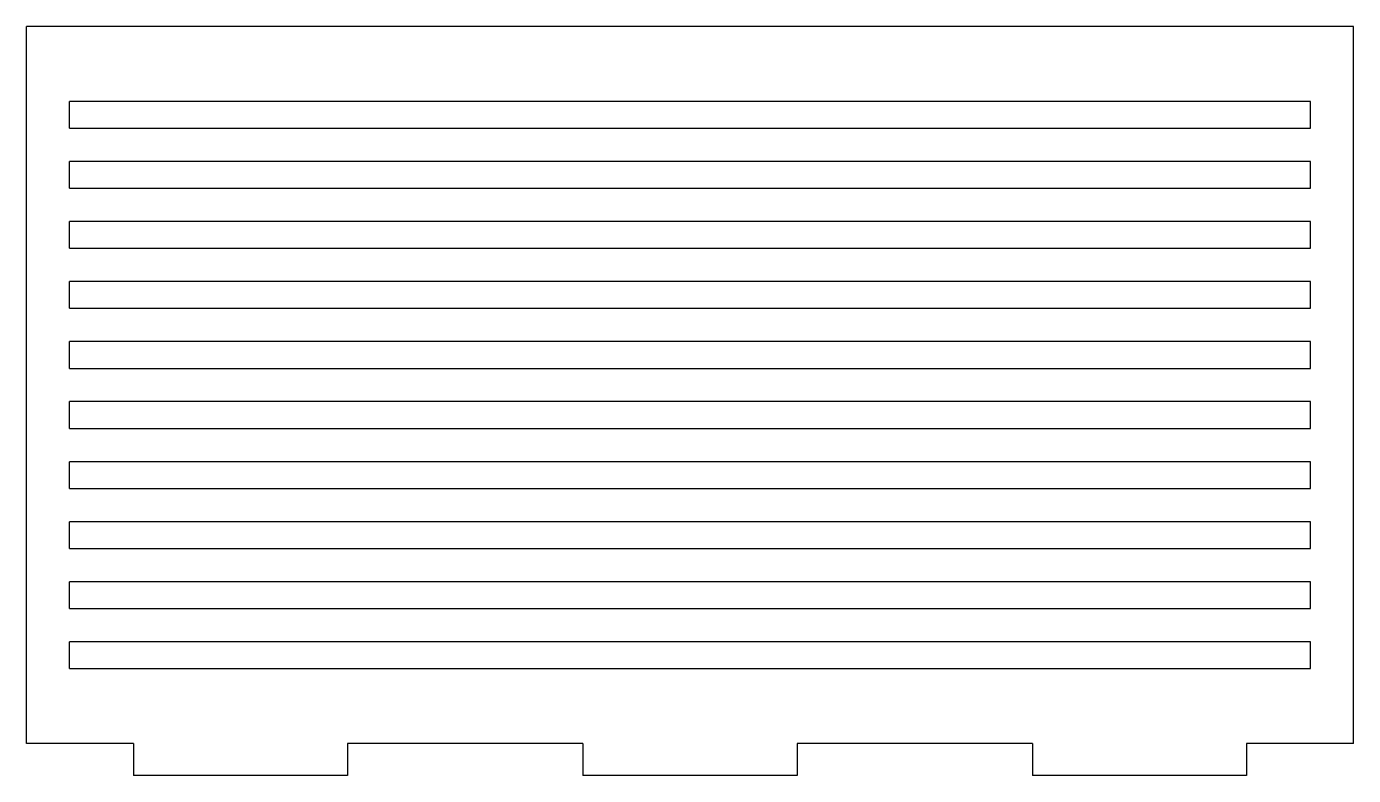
# Model space of a CAD drawing. Extents: x -62 to 62, y -70 to 0.
import ezdxf

# ---------------------------------------------------------------- set-up
doc = ezdxf.new("R2010")
doc.units = 0
doc.layers.add('VISIBLE', color=7, linetype='CONTINUOUS')

msp = doc.modelspace()

# ---------------------------------------------------------------- linework, layer by layer
at = {"layer": 'VISIBLE'}
for p, q in [((62, 0), (-62, 0)), ((-62, -67), (-62, 0)), ((62, -67), (62, 0)), ((-58, -9.5), (-58, -7)), ((58, -7), (-58, -7)), ((58, -9.5), (58, -7)), ((-58, -9.5), (58, -9.5)), ((-58, -15.112), (-58, -12.612)), ((58, -12.612), (-58, -12.612)), ((58, -15.112), (58, -12.612)), ((-58, -15.112), (58, -15.112)), ((-58, -20.724), (-58, -18.224)), ((58, -18.224), (-58, -18.224)), ((58, -20.724), (58, -18.224)), ((-58, -20.724), (58, -20.724)), ((-58, -26.336), (-58, -23.836)), ((58, -23.836), (-58, -23.836)), ((58, -26.336), (58, -23.836)), ((-58, -26.336), (58, -26.336)), ((-58, -31.948), (-58, -29.448)), ((58, -29.448), (-58, -29.448)), ((58, -31.948), (58, -29.448)), ((-58, -31.948), (58, -31.948)), ((-58, -37.56), (-58, -35.06)), ((58, -35.06), (-58, -35.06)), ((58, -37.56), (58, -35.06)), ((-58, -37.56), (58, -37.56)), ((-58, -43.172), (-58, -40.672)), ((58, -40.672), (-58, -40.672)), ((58, -43.172), (58, -40.672)), ((-58, -43.172), (58, -43.172)), ((-58, -48.784), (-58, -46.284)), ((58, -46.284), (-58, -46.284)), ((58, -48.784), (58, -46.284)), ((-58, -48.784), (58, -48.784)), ((-58, -54.396), (-58, -51.896)), ((58, -51.896), (-58, -51.896)), ((58, -54.396), (58, -51.896)), ((-58, -54.396), (58, -54.396)), ((-58, -60.008), (-58, -57.508)), ((58, -57.508), (-58, -57.508)), ((58, -60.008), (58, -57.508)), ((-58, -60.008), (58, -60.008)), ((-52, -67), (-62, -67)), ((-52, -67), (-52, -70)), ((-32, -67), (-32, -70)), ((-10, -67), (-32, -67)), ((-10, -67), (-10, -70)), ((10, -67), (10, -70)), ((32, -67), (10, -67)), ((32, -67), (32, -70)), ((52, -67), (52, -70)), ((62, -67), (52, -67)), ((-32, -70), (-52, -70)), ((10, -70), (-10, -70)), ((52, -70), (32, -70))]:
    msp.add_line(p, q, dxfattribs=at)

doc.saveas('drawing.dxf')
